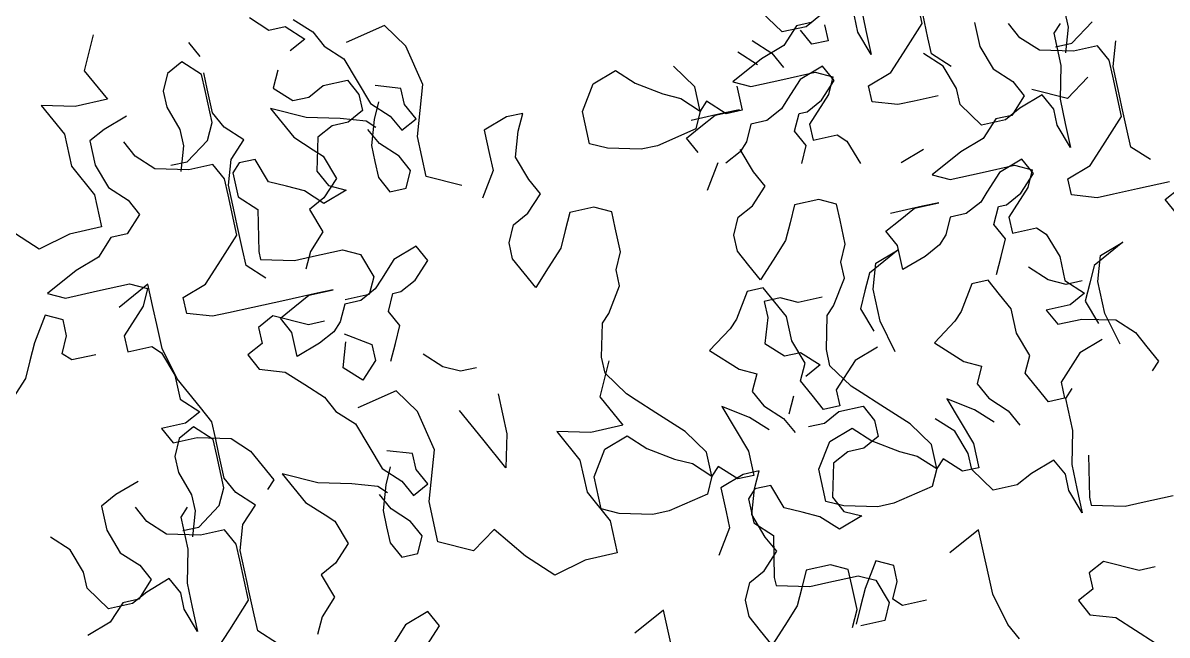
# Model space of a CAD drawing. Header units: inches. Extents: x 6.9 to 49.4, y 11.8 to 36.5.
# Drawn here: x 26.834 to 27.0062, y 13.426 to 13.5181 of the extents above; entities that cross this region are included whole.
import ezdxf

# ---------------------------------------------------------------- set-up
doc = ezdxf.new("R2010")
doc.units = ezdxf.units.IN
doc.header["$MEASUREMENT"] = 0
doc.layers.add('1', color=1, linetype='Continuous')

msp = doc.modelspace()

# ---------------------------------------------------------------- linework, layer by layer
at = {"layer": '1'}
for p, q in [((26.96931, 13.51803), (26.96798, 13.52408)), ((26.96005, 13.52061), (26.96084, 13.51698)), ((26.86805, 13.51892), (26.871, 13.51703)), ((26.87463, 13.51864), (26.87758, 13.51676)), ((26.94822, 13.51674), (26.945, 13.51984)), ((26.954, 13.51928), (26.95185, 13.51754)), ((26.95964, 13.51672), (26.95911, 13.51914)), ((26.97018, 13.51585), (26.96938, 13.51948)), ((26.99075, 13.5199), (26.99128, 13.51748)), ((26.871, 13.51703), (26.87342, 13.51756)), ((26.87342, 13.51756), (26.87637, 13.51568)), ((26.8884, 13.5177), (26.88262, 13.51516)), ((26.89161, 13.5146), (26.8884, 13.5177)), ((26.95185, 13.51754), (26.94822, 13.51674)), ((26.95037, 13.51767), (26.94848, 13.51472)), ((26.95279, 13.5182), (26.95037, 13.51767)), ((26.95272, 13.51489), (26.95098, 13.51704)), ((26.95461, 13.51784), (26.95514, 13.51542)), ((26.96084, 13.51698), (26.96164, 13.51335)), ((26.96648, 13.5136), (26.96931, 13.51803)), ((26.97718, 13.51818), (26.97798, 13.51456)), ((26.98402, 13.51588), (26.98228, 13.51804)), ((26.99007, 13.51803), (26.98913, 13.51656)), ((26.99128, 13.51748), (26.99087, 13.51359)), ((26.99181, 13.51506), (26.99491, 13.51828)), ((26.84454, 13.51629), (26.84318, 13.51091)), ((26.86065, 13.51303), (26.85891, 13.51518)), ((26.87637, 13.51568), (26.87421, 13.51393)), ((26.87758, 13.51676), (26.87932, 13.5146)), ((26.94373, 13.51545), (26.94668, 13.51356)), ((26.95514, 13.51542), (26.95272, 13.51489)), ((26.96164, 13.51335), (26.95964, 13.51672)), ((26.97071, 13.51343), (26.97018, 13.51585)), ((26.98698, 13.514), (26.98402, 13.51588)), ((26.98913, 13.51656), (26.99019, 13.51172)), ((26.99805, 13.51153), (26.99846, 13.51542)), ((26.87932, 13.5146), (26.88227, 13.51271)), ((26.89415, 13.50882), (26.89161, 13.5146)), ((26.94453, 13.51182), (26.94157, 13.51371)), ((26.94848, 13.51472), (26.94512, 13.51271)), ((26.94668, 13.51356), (26.94842, 13.51141)), ((26.96459, 13.51065), (26.96648, 13.5136)), ((26.97246, 13.51162), (26.96951, 13.51351)), ((26.97798, 13.51456), (26.97999, 13.51119)), ((26.99208, 13.51385), (26.98698, 13.514)), ((26.98939, 13.51453), (26.99181, 13.51506)), ((26.99571, 13.51465), (26.99208, 13.51385)), ((26.99745, 13.5125), (26.99571, 13.51465)), ((26.85789, 13.51226), (26.85574, 13.51052)), ((26.86084, 13.51037), (26.85789, 13.51226)), ((26.88227, 13.51271), (26.88428, 13.50935)), ((26.94512, 13.51271), (26.94081, 13.50923)), ((26.97366, 13.51154), (26.97071, 13.51343)), ((26.99798, 13.51008), (26.99745, 13.5125)), ((26.84318, 13.51091), (26.84667, 13.50661)), ((26.85574, 13.51052), (26.85506, 13.50784)), ((26.86138, 13.50796), (26.86084, 13.51037)), ((26.86171, 13.50819), (26.86118, 13.51061)), ((26.87233, 13.51098), (26.87165, 13.5083)), ((26.9198, 13.50892), (26.92317, 13.51093)), ((26.92317, 13.51093), (26.92612, 13.50904)), ((26.93511, 13.50848), (26.9319, 13.51158)), ((26.94834, 13.50961), (26.95318, 13.51068)), ((26.9543, 13.51159), (26.95094, 13.50959)), ((26.95318, 13.51068), (26.95586, 13.51)), ((26.95604, 13.50944), (26.9543, 13.51159)), ((26.95586, 13.51), (26.95519, 13.50732)), ((26.96123, 13.50865), (26.96459, 13.51065)), ((26.97447, 13.50826), (26.97246, 13.51162)), ((26.97999, 13.51119), (26.98293, 13.50931)), ((26.99019, 13.51172), (26.99005, 13.50661)), ((26.99931, 13.50403), (26.99798, 13.51008)), ((26.99911, 13.50669), (26.99805, 13.51153)), ((26.87165, 13.5083), (26.8746, 13.50641)), ((26.87702, 13.50694), (26.87917, 13.50868)), ((26.87917, 13.50868), (26.8828, 13.50948)), ((26.8828, 13.50948), (26.88454, 13.50733)), ((26.88428, 13.50935), (26.88628, 13.50599)), ((26.89086, 13.50826), (26.88696, 13.50868)), ((26.89333, 13.50103), (26.89415, 13.50882)), ((26.91818, 13.50476), (26.9198, 13.50892)), ((26.92612, 13.50904), (26.93028, 13.50742)), ((26.93591, 13.50485), (26.93511, 13.50848)), ((26.94081, 13.50923), (26.9435, 13.50855)), ((26.94143, 13.5086), (26.94223, 13.50497)), ((26.9435, 13.50855), (26.94834, 13.50961)), ((26.95094, 13.50959), (26.94905, 13.50663)), ((26.95415, 13.50649), (26.95604, 13.50944)), ((26.96176, 13.50623), (26.96123, 13.50865)), ((26.98293, 13.50931), (26.98468, 13.50715)), ((26.99426, 13.50993), (26.99117, 13.50671)), ((26.84667, 13.50661), (26.84183, 13.50554)), ((26.85506, 13.50784), (26.8556, 13.50541)), ((26.86244, 13.50312), (26.86138, 13.50796)), ((26.86251, 13.50456), (26.86171, 13.50819)), ((26.8746, 13.50641), (26.87702, 13.50694)), ((26.88454, 13.50733), (26.88507, 13.50491)), ((26.89139, 13.50585), (26.89086, 13.50826)), ((26.93028, 13.50742), (26.93296, 13.50674)), ((26.93296, 13.50674), (26.93591, 13.50485)), ((26.94905, 13.50663), (26.94811, 13.50516)), ((26.95519, 13.50732), (26.95235, 13.50289)), ((26.9717, 13.50714), (26.96808, 13.50635)), ((26.975, 13.50584), (26.97447, 13.50826)), ((26.98468, 13.50715), (26.98279, 13.5042)), ((26.98736, 13.50729), (26.984, 13.50528)), ((26.99117, 13.50671), (26.9858, 13.50807)), ((26.98911, 13.50514), (26.98736, 13.50729)), ((26.99005, 13.50661), (26.99084, 13.50298)), ((26.99938, 13.50548), (26.99911, 13.50669)), ((26.84183, 13.50554), (26.83672, 13.50569)), ((26.83672, 13.50569), (26.84021, 13.50138)), ((26.8556, 13.50541), (26.8576, 13.50205)), ((26.87124, 13.50522), (26.87298, 13.50306)), ((26.87661, 13.50386), (26.87124, 13.50522)), ((26.88507, 13.50491), (26.88292, 13.50317)), ((26.88628, 13.50599), (26.88924, 13.5041)), ((26.88749, 13.50625), (26.88682, 13.50357)), ((26.89313, 13.50369), (26.89139, 13.50585)), ((26.93591, 13.50485), (26.93524, 13.50217)), ((26.93686, 13.50633), (26.93591, 13.50485)), ((26.93981, 13.50444), (26.93686, 13.50633)), ((26.93816, 13.50424), (26.94179, 13.50504)), ((26.94179, 13.50504), (26.93937, 13.50451)), ((26.94223, 13.50497), (26.93981, 13.50444)), ((26.94811, 13.50516), (26.94595, 13.50342)), ((26.952, 13.50475), (26.95415, 13.50649)), ((26.96566, 13.50581), (26.96176, 13.50623)), ((26.96808, 13.50635), (26.96566, 13.50581)), ((26.97822, 13.50274), (26.975, 13.50584)), ((26.984, 13.50528), (26.98185, 13.50354)), ((26.98964, 13.50272), (26.98911, 13.50514)), ((27.00018, 13.50185), (26.99938, 13.50548)), ((26.84955, 13.50408), (26.84619, 13.50208)), ((26.86176, 13.50043), (26.86244, 13.50312)), ((26.86425, 13.50241), (26.86251, 13.50456)), ((26.88171, 13.50372), (26.87661, 13.50386)), ((26.88292, 13.50317), (26.8805, 13.50263)), ((26.88561, 13.50331), (26.88171, 13.50372)), ((26.88708, 13.50236), (26.88561, 13.50331)), ((26.88682, 13.50357), (26.88641, 13.49968)), ((26.88924, 13.5041), (26.89098, 13.50195)), ((26.89098, 13.50195), (26.89313, 13.50369)), ((26.90677, 13.50397), (26.9034, 13.50196)), ((26.90918, 13.5045), (26.90677, 13.50397)), ((26.90851, 13.50182), (26.90918, 13.5045)), ((26.91925, 13.49992), (26.91818, 13.50476)), ((26.93937, 13.50451), (26.93454, 13.50344)), ((26.93601, 13.5025), (26.93816, 13.50424)), ((26.94595, 13.50342), (26.94353, 13.50289)), ((26.95011, 13.5018), (26.95079, 13.50448)), ((26.95079, 13.50448), (26.952, 13.50475)), ((26.98185, 13.50354), (26.97822, 13.50274)), ((26.98037, 13.50367), (26.97848, 13.50072)), ((26.98279, 13.5042), (26.98037, 13.50367)), ((26.99648, 13.4996), (26.99931, 13.50403)), ((26.84619, 13.50208), (26.84403, 13.50034)), ((26.8576, 13.50205), (26.85813, 13.49963)), ((26.8672, 13.50053), (26.86425, 13.50241)), ((26.87298, 13.50306), (26.87472, 13.50091)), ((26.8805, 13.50263), (26.87835, 13.5009)), ((26.88761, 13.49994), (26.88587, 13.50209)), ((26.9034, 13.50196), (26.9042, 13.49833)), ((26.9081, 13.49792), (26.90851, 13.50182)), ((26.93524, 13.50217), (26.92946, 13.49963)), ((26.93386, 13.50076), (26.93601, 13.5025)), ((26.94353, 13.50289), (26.94285, 13.5002)), ((26.95185, 13.49964), (26.95011, 13.5018)), ((26.95235, 13.50289), (26.95289, 13.50047)), ((26.99164, 13.49935), (26.98964, 13.50272)), ((26.99084, 13.50298), (26.99164, 13.49935)), ((27.00071, 13.49943), (27.00018, 13.50185)), ((26.84021, 13.50138), (26.84127, 13.49655)), ((26.84403, 13.50034), (26.84483, 13.49671)), ((26.85088, 13.49804), (26.84914, 13.50019)), ((26.85866, 13.49722), (26.86176, 13.50043)), ((26.86531, 13.49757), (26.8672, 13.50053)), ((26.87472, 13.50091), (26.87767, 13.49903)), ((26.87835, 13.5009), (26.8782, 13.49579)), ((26.88641, 13.49968), (26.88694, 13.49726)), ((26.89057, 13.49806), (26.88761, 13.49994)), ((26.89466, 13.49498), (26.89333, 13.50103)), ((26.92193, 13.49924), (26.91925, 13.49992)), ((26.9356, 13.4986), (26.93386, 13.50076)), ((26.94285, 13.5002), (26.94191, 13.49873)), ((26.95289, 13.50047), (26.95651, 13.50127)), ((26.95651, 13.50127), (26.95799, 13.50032)), ((26.95799, 13.50032), (26.96, 13.49696)), ((26.97848, 13.50072), (26.97512, 13.49871)), ((26.85383, 13.49615), (26.85088, 13.49804)), ((26.85813, 13.49963), (26.85772, 13.49574)), ((26.87767, 13.49903), (26.87915, 13.49808)), ((26.87915, 13.49808), (26.88116, 13.49472)), ((26.89231, 13.4959), (26.89057, 13.49806)), ((26.9042, 13.49833), (26.90473, 13.49592)), ((26.92703, 13.4991), (26.92193, 13.49924)), ((26.92946, 13.49963), (26.92703, 13.4991)), ((26.94191, 13.49873), (26.93976, 13.49698)), ((26.94393, 13.49571), (26.94193, 13.49907)), ((26.95117, 13.49696), (26.95185, 13.49964)), ((26.96615, 13.4971), (26.96952, 13.4991)), ((26.97512, 13.49871), (26.97081, 13.49523)), ((26.99459, 13.49665), (26.99648, 13.4996)), ((27.00366, 13.49754), (27.00071, 13.49943)), ((26.84127, 13.49655), (26.84475, 13.49224)), ((26.84483, 13.49671), (26.84684, 13.49335)), ((26.85625, 13.49668), (26.85866, 13.49722)), ((26.86256, 13.4968), (26.85893, 13.49601)), ((26.8643, 13.49465), (26.86256, 13.4968)), ((26.8649, 13.49368), (26.86531, 13.49757)), ((26.86652, 13.49703), (26.86558, 13.49555)), ((26.86894, 13.49756), (26.86652, 13.49703)), ((26.87095, 13.4942), (26.86894, 13.49756)), ((26.88694, 13.49726), (26.88747, 13.49484)), ((26.9101, 13.49456), (26.9081, 13.49792)), ((26.93856, 13.49706), (26.93694, 13.4929)), ((26.97834, 13.49561), (26.98318, 13.49668)), ((26.9843, 13.49759), (26.98094, 13.49559)), ((26.98318, 13.49668), (26.98586, 13.496)), ((26.98604, 13.49544), (26.9843, 13.49759)), ((26.99123, 13.49465), (26.99459, 13.49665)), ((26.85893, 13.49601), (26.85383, 13.49615)), ((26.86483, 13.49223), (26.8643, 13.49465)), ((26.86558, 13.49555), (26.86638, 13.49192)), ((26.8782, 13.49579), (26.87994, 13.49364)), ((26.88116, 13.49472), (26.87927, 13.49177)), ((26.88747, 13.49484), (26.88921, 13.49268)), ((26.89163, 13.49322), (26.89231, 13.4959)), ((26.90003, 13.49363), (26.89466, 13.49498)), ((26.90473, 13.49592), (26.90311, 13.49176)), ((26.91184, 13.49241), (26.9101, 13.49456)), ((26.94567, 13.49355), (26.94393, 13.49571)), ((26.97081, 13.49523), (26.9735, 13.49455)), ((26.9735, 13.49455), (26.97834, 13.49561)), ((26.98094, 13.49559), (26.97905, 13.49263)), ((26.98415, 13.49249), (26.98604, 13.49544)), ((26.98586, 13.496), (26.98519, 13.49332)), ((26.99176, 13.49223), (26.99123, 13.49465)), ((26.84684, 13.49335), (26.84979, 13.49146)), ((26.86596, 13.48884), (26.8649, 13.49368)), ((26.87363, 13.49352), (26.87095, 13.4942)), ((26.87632, 13.49284), (26.87363, 13.49352)), ((26.87927, 13.49095), (26.87632, 13.49284)), ((26.88263, 13.49296), (26.87927, 13.49095)), ((26.87994, 13.49364), (26.88263, 13.49296)), ((26.88921, 13.49268), (26.89163, 13.49322)), ((26.94379, 13.4906), (26.94567, 13.49355)), ((26.98519, 13.49332), (26.98235, 13.48889)), ((27.0017, 13.49314), (26.99808, 13.49235)), ((27.00654, 13.49421), (27.0017, 13.49314)), ((27.00586, 13.49152), (27.00802, 13.49326)), ((26.84475, 13.49224), (26.84581, 13.4874)), ((26.84979, 13.49146), (26.85153, 13.4893)), ((26.86616, 13.48618), (26.86483, 13.49223)), ((26.86638, 13.49192), (26.86933, 13.49003)), ((26.87927, 13.49177), (26.87712, 13.49003)), ((26.90996, 13.48946), (26.91184, 13.49241)), ((26.95373, 13.49152), (26.9501, 13.49072)), ((26.95641, 13.49084), (26.95373, 13.49152)), ((26.97811, 13.49116), (26.97595, 13.48942)), ((26.97905, 13.49263), (26.97811, 13.49116)), ((26.982, 13.49075), (26.98415, 13.49249)), ((26.99566, 13.49181), (26.99176, 13.49223)), ((26.99808, 13.49235), (26.99566, 13.49181)), ((27.00761, 13.48937), (27.00586, 13.49152)), ((26.86933, 13.49003), (26.86945, 13.48372)), ((26.87712, 13.49003), (26.87912, 13.48666)), ((26.9078, 13.48771), (26.90996, 13.48946)), ((26.91627, 13.48958), (26.91559, 13.48689)), ((26.9199, 13.49037), (26.91627, 13.48958)), ((26.92258, 13.48969), (26.9199, 13.49037)), ((26.92311, 13.48728), (26.92258, 13.48969)), ((26.94163, 13.48886), (26.94379, 13.4906)), ((26.9501, 13.49072), (26.94942, 13.48804)), ((26.95694, 13.48842), (26.95641, 13.49084)), ((26.96937, 13.49051), (26.96454, 13.48944)), ((26.96601, 13.4885), (26.96816, 13.49024)), ((26.96816, 13.49024), (26.97179, 13.49104)), ((26.97179, 13.49104), (26.96937, 13.49051)), ((26.97595, 13.48942), (26.97353, 13.48889)), ((26.98011, 13.4878), (26.98079, 13.49048)), ((26.98079, 13.49048), (26.982, 13.49075)), ((26.85153, 13.4893), (26.84964, 13.48636)), ((26.86623, 13.48763), (26.86596, 13.48884)), ((26.86703, 13.484), (26.86623, 13.48763)), ((26.90713, 13.48503), (26.9078, 13.48771)), ((26.94096, 13.48618), (26.94163, 13.48886)), ((26.94942, 13.48804), (26.94875, 13.48535)), ((26.95774, 13.4848), (26.95694, 13.48842)), ((26.96386, 13.48676), (26.96601, 13.4885)), ((26.97353, 13.48889), (26.97285, 13.4862)), ((26.98185, 13.48564), (26.98011, 13.4878)), ((26.98235, 13.48889), (26.98289, 13.48647)), ((26.83641, 13.48407), (26.83198, 13.4869)), ((26.84098, 13.48634), (26.83641, 13.48407)), ((26.84581, 13.4874), (26.84098, 13.48634)), ((26.84964, 13.48636), (26.84722, 13.48582)), ((26.86333, 13.48176), (26.86616, 13.48618)), ((26.87912, 13.48666), (26.87723, 13.48371)), ((26.91559, 13.48689), (26.91492, 13.4842)), ((26.92391, 13.48365), (26.92311, 13.48728)), ((26.94149, 13.48376), (26.94096, 13.48618)), ((26.9656, 13.4846), (26.96386, 13.48676)), ((26.97285, 13.4862), (26.97191, 13.48473)), ((26.98289, 13.48647), (26.98651, 13.48727)), ((26.98651, 13.48727), (26.98799, 13.48632)), ((26.98799, 13.48632), (26.99, 13.48296)), ((26.84722, 13.48582), (26.84534, 13.48287)), ((26.89316, 13.48451), (26.8898, 13.4825)), ((26.8949, 13.48236), (26.89316, 13.48451)), ((26.90766, 13.48261), (26.90713, 13.48503)), ((26.91492, 13.4842), (26.91303, 13.48125)), ((26.94875, 13.48535), (26.94686, 13.4824)), ((26.95707, 13.48211), (26.95774, 13.4848)), ((26.9664, 13.48098), (26.9656, 13.4846)), ((26.97191, 13.48473), (26.96976, 13.48298)), ((26.98117, 13.48296), (26.98185, 13.48564)), ((26.99952, 13.4851), (26.99521, 13.48162)), ((26.99615, 13.4831), (26.99952, 13.4851)), ((26.84534, 13.48287), (26.84197, 13.48087)), ((26.86756, 13.48159), (26.86703, 13.484)), ((26.86945, 13.48372), (26.86971, 13.48251)), ((26.86971, 13.48251), (26.87482, 13.48236)), ((26.87482, 13.48236), (26.87724, 13.4829)), ((26.87723, 13.48371), (26.87656, 13.48103)), ((26.87724, 13.4829), (26.88207, 13.48396)), ((26.88207, 13.48396), (26.88476, 13.48328)), ((26.88476, 13.48328), (26.88676, 13.47992)), ((26.8898, 13.4825), (26.88791, 13.47955)), ((26.9094, 13.48046), (26.90766, 13.48261)), ((26.92324, 13.48096), (26.92391, 13.48365)), ((26.94323, 13.4816), (26.94149, 13.48376)), ((26.96569, 13.48396), (26.96138, 13.48047)), ((26.96233, 13.48195), (26.96569, 13.48396)), ((26.96976, 13.48298), (26.9664, 13.48098)), ((26.9805, 13.48027), (26.98117, 13.48296)), ((26.99, 13.48296), (26.99079, 13.47933)), ((26.99574, 13.4792), (26.99615, 13.4831)), ((26.84197, 13.48087), (26.83767, 13.47738)), ((26.86145, 13.47881), (26.86333, 13.48176)), ((26.87051, 13.4797), (26.86756, 13.48159)), ((26.89301, 13.47941), (26.8949, 13.48236)), ((26.91303, 13.48125), (26.91114, 13.4783)), ((26.92377, 13.47854), (26.92324, 13.48096)), ((26.94497, 13.47945), (26.94323, 13.4816)), ((26.94686, 13.4824), (26.94497, 13.47945)), ((26.9576, 13.47969), (26.95707, 13.48211)), ((26.96191, 13.47806), (26.96233, 13.48195)), ((26.98829, 13.47945), (26.98533, 13.48134)), ((26.99521, 13.48162), (26.99453, 13.47894)), ((26.88676, 13.47992), (26.88609, 13.47723)), ((26.88791, 13.47955), (26.88697, 13.47808)), ((26.89086, 13.47767), (26.89301, 13.47941)), ((26.91114, 13.4783), (26.9094, 13.48046)), ((26.95598, 13.47553), (26.9576, 13.47969)), ((26.96138, 13.48047), (26.9607, 13.47779)), ((26.97922, 13.47938), (26.9768, 13.47884)), ((26.98096, 13.47722), (26.97922, 13.47938)), ((26.99097, 13.47877), (26.98829, 13.47945)), ((26.99079, 13.47933), (26.99374, 13.47745)), ((26.99339, 13.4793), (26.99097, 13.47877)), ((26.99681, 13.47436), (26.99574, 13.4792)), ((26.83767, 13.47738), (26.84035, 13.4767)), ((26.84035, 13.4767), (26.84519, 13.47777)), ((26.84519, 13.47777), (26.85003, 13.47883)), ((26.85278, 13.47879), (26.84847, 13.47531)), ((26.85003, 13.47883), (26.85271, 13.47815)), ((26.85271, 13.47815), (26.85204, 13.47547)), ((26.85358, 13.47516), (26.85278, 13.47879)), ((26.85808, 13.4768), (26.86145, 13.47881)), ((26.87823, 13.47743), (26.8734, 13.47636)), ((26.87702, 13.47716), (26.88065, 13.47796)), ((26.88065, 13.47796), (26.87823, 13.47743)), ((26.88697, 13.47808), (26.88481, 13.47634)), ((26.88897, 13.47471), (26.88965, 13.4774)), ((26.88965, 13.4774), (26.89086, 13.47767)), ((26.92215, 13.47438), (26.92377, 13.47854)), ((26.94297, 13.4777), (26.94135, 13.47354)), ((26.94539, 13.47823), (26.94297, 13.4777)), ((26.94713, 13.47607), (26.94539, 13.47823)), ((26.9607, 13.47779), (26.96003, 13.4751)), ((26.96298, 13.47322), (26.96191, 13.47806)), ((26.9768, 13.47884), (26.97518, 13.47468)), ((26.99374, 13.47745), (26.99159, 13.4757)), ((26.99453, 13.47894), (26.99386, 13.47625)), ((26.85862, 13.47438), (26.85808, 13.4768)), ((26.8734, 13.47636), (26.86856, 13.4753)), ((26.87487, 13.47542), (26.87702, 13.47716)), ((26.88239, 13.4758), (26.88171, 13.47312)), ((26.88481, 13.47634), (26.88239, 13.4758)), ((26.88609, 13.47723), (26.88246, 13.47644)), ((26.94794, 13.47672), (26.94553, 13.47619)), ((26.94553, 13.47619), (26.94606, 13.47377)), ((26.94887, 13.47392), (26.94713, 13.47607)), ((26.95063, 13.47604), (26.94794, 13.47672)), ((26.95426, 13.47684), (26.95063, 13.47604)), ((26.9827, 13.47507), (26.98096, 13.47722)), ((26.99159, 13.4757), (26.98796, 13.47491)), ((26.99386, 13.47625), (26.99586, 13.47289)), ((26.83732, 13.47412), (26.8357, 13.46996)), ((26.84001, 13.47345), (26.83732, 13.47412)), ((26.85204, 13.47547), (26.84921, 13.47104)), ((26.85411, 13.47274), (26.85358, 13.47516)), ((26.86251, 13.47397), (26.85862, 13.47438)), ((26.86493, 13.4745), (26.86251, 13.47397)), ((26.86856, 13.4753), (26.86493, 13.4745)), ((26.87158, 13.47404), (26.86942, 13.4723)), ((26.87694, 13.47269), (26.87158, 13.47404)), ((26.87272, 13.47368), (26.87487, 13.47542)), ((26.89071, 13.47256), (26.88897, 13.47471)), ((26.9212, 13.47291), (26.92215, 13.47438)), ((26.94967, 13.47029), (26.94887, 13.47392)), ((26.95489, 13.46895), (26.95503, 13.47406)), ((26.95503, 13.47406), (26.95598, 13.47553)), ((26.96003, 13.4751), (26.96203, 13.47174)), ((26.97518, 13.47468), (26.97424, 13.47321)), ((26.9835, 13.47144), (26.9827, 13.47507)), ((26.98796, 13.47491), (26.98971, 13.47276)), ((26.99908, 13.46979), (26.99681, 13.47436)), ((26.84054, 13.47102), (26.84001, 13.47345)), ((26.85491, 13.46911), (26.85411, 13.47274)), ((26.86942, 13.4723), (26.86995, 13.46988)), ((26.87446, 13.47152), (26.87272, 13.47368)), ((26.87936, 13.47322), (26.87694, 13.47269)), ((26.88171, 13.47312), (26.88077, 13.47164)), ((26.89003, 13.46988), (26.89071, 13.47256)), ((26.92106, 13.4678), (26.9212, 13.47291)), ((26.94135, 13.47354), (26.94041, 13.47206)), ((26.94606, 13.47377), (26.94565, 13.46988)), ((26.96525, 13.46864), (26.96298, 13.47322)), ((26.97424, 13.47321), (26.97114, 13.46999)), ((26.98971, 13.47276), (26.99333, 13.47355)), ((26.99333, 13.47355), (26.99844, 13.47341)), ((26.99844, 13.47341), (27.00139, 13.47152)), ((26.83986, 13.46834), (26.84054, 13.47102)), ((26.84921, 13.47104), (26.84974, 13.46863)), ((26.87526, 13.46789), (26.87446, 13.47152)), ((26.88077, 13.47164), (26.87862, 13.4699)), ((26.88231, 13.47134), (26.88647, 13.46971)), ((26.94041, 13.47206), (26.93731, 13.46884)), ((26.98551, 13.46808), (26.9835, 13.47144)), ((26.99639, 13.47047), (26.99303, 13.46846)), ((27.00139, 13.47152), (27.00313, 13.46936)), ((26.8357, 13.46996), (26.83502, 13.46728)), ((26.84974, 13.46863), (26.85337, 13.46942)), ((26.85337, 13.46942), (26.85484, 13.46848)), ((26.85718, 13.46454), (26.85491, 13.46911)), ((26.86995, 13.46988), (26.8678, 13.46814)), ((26.87862, 13.4699), (26.87526, 13.46789)), ((26.88217, 13.46623), (26.88258, 13.47012)), ((26.88647, 13.46971), (26.88701, 13.46729)), ((26.88936, 13.46719), (26.89003, 13.46988)), ((26.93731, 13.46884), (26.94174, 13.46601)), ((26.94565, 13.46988), (26.94859, 13.46799)), ((26.95168, 13.46693), (26.94967, 13.47029)), ((26.95542, 13.46653), (26.95489, 13.46895)), ((26.96256, 13.46932), (26.9592, 13.46731)), ((26.97114, 13.46999), (26.97557, 13.46716)), ((27.00313, 13.46936), (27.00487, 13.46721)), ((26.83502, 13.46728), (26.83435, 13.46459)), ((26.84134, 13.4674), (26.83986, 13.46834)), ((26.84496, 13.46819), (26.84134, 13.4674)), ((26.85484, 13.46848), (26.85685, 13.46512)), ((26.8678, 13.46814), (26.86954, 13.46599)), ((26.88701, 13.46729), (26.88512, 13.46434)), ((26.89715, 13.46637), (26.8942, 13.46825)), ((26.92213, 13.46724), (26.92078, 13.46187)), ((26.92159, 13.46539), (26.92106, 13.4678)), ((26.94859, 13.46799), (26.95101, 13.46852)), ((26.95101, 13.46852), (26.95397, 13.46664)), ((26.9592, 13.46731), (26.95637, 13.46289)), ((26.97557, 13.46716), (26.97825, 13.46648)), ((26.98483, 13.46539), (26.98551, 13.46808)), ((26.99303, 13.46846), (26.9902, 13.46403)), ((27.00487, 13.46721), (27.00393, 13.46574)), ((26.86954, 13.46599), (26.87344, 13.46558)), ((26.87344, 13.46558), (26.87639, 13.46369)), ((26.88512, 13.46434), (26.88217, 13.46623)), ((26.89983, 13.46569), (26.89715, 13.46637)), ((26.90225, 13.46622), (26.89983, 13.46569)), ((26.9248, 13.46229), (26.92159, 13.46539)), ((26.94174, 13.46601), (26.94442, 13.46533)), ((26.94442, 13.46533), (26.94374, 13.46265)), ((26.951, 13.46425), (26.95168, 13.46693)), ((26.95397, 13.46664), (26.95181, 13.46489)), ((26.95863, 13.46344), (26.95542, 13.46653)), ((26.97825, 13.46648), (26.97757, 13.4638)), ((26.98657, 13.46324), (26.98483, 13.46539)), ((26.83435, 13.46459), (26.83246, 13.46164)), ((26.85685, 13.46512), (26.85765, 13.46149)), ((26.85892, 13.46239), (26.85718, 13.46454)), ((26.87639, 13.46369), (26.87934, 13.4618)), ((26.95274, 13.46209), (26.951, 13.46425)), ((26.97757, 13.4638), (26.97932, 13.46164)), ((26.9902, 13.46403), (26.99073, 13.46162)), ((26.86067, 13.46023), (26.85892, 13.46239)), ((26.87934, 13.4618), (26.88108, 13.45965)), ((26.89016, 13.46275), (26.88438, 13.46021)), ((26.89337, 13.45965), (26.89016, 13.46275)), ((26.90547, 13.46231), (26.9068, 13.45626)), ((26.92078, 13.46187), (26.92426, 13.45757)), ((26.92628, 13.46134), (26.9248, 13.46229)), ((26.94374, 13.46265), (26.94549, 13.46049)), ((26.94992, 13.46194), (26.94925, 13.45926)), ((26.95448, 13.45994), (26.95274, 13.46209)), ((26.95637, 13.46289), (26.9569, 13.46047)), ((26.96011, 13.46249), (26.95863, 13.46344)), ((26.96306, 13.46061), (26.96011, 13.46249)), ((26.98831, 13.46108), (26.98657, 13.46324)), ((26.99183, 13.46308), (26.99089, 13.4616)), ((26.85765, 13.46149), (26.8606, 13.4596)), ((26.8624, 13.45808), (26.86067, 13.46023)), ((26.92923, 13.45946), (26.92628, 13.46134)), ((26.94333, 13.45875), (26.93917, 13.46038)), ((26.93917, 13.46038), (26.94319, 13.45365)), ((26.94549, 13.46049), (26.94844, 13.45861)), ((26.9569, 13.46047), (26.95448, 13.45994)), ((26.95677, 13.45964), (26.9604, 13.46044)), ((26.9604, 13.46044), (26.96214, 13.45829)), ((26.96749, 13.45777), (26.96306, 13.46061)), ((26.973, 13.46152), (26.97702, 13.4548)), ((26.97716, 13.4599), (26.973, 13.46152)), ((26.97932, 13.46164), (26.98227, 13.45976)), ((26.99073, 13.46162), (26.98831, 13.46108)), ((26.99089, 13.4616), (26.99195, 13.45676)), ((26.8606, 13.4596), (26.85844, 13.45786)), ((26.88108, 13.45965), (26.88403, 13.45776)), ((26.89591, 13.45387), (26.89337, 13.45965)), ((26.90317, 13.45547), (26.89968, 13.45977)), ((26.93366, 13.45663), (26.92923, 13.45946)), ((26.94629, 13.45687), (26.94333, 13.45875)), ((26.94844, 13.45861), (26.95018, 13.45646)), ((26.95462, 13.4579), (26.95677, 13.45964)), ((26.97422, 13.45667), (26.97127, 13.45856)), ((26.98012, 13.45801), (26.97716, 13.4599)), ((26.98227, 13.45976), (26.98401, 13.4576)), ((26.85844, 13.45786), (26.85482, 13.45706)), ((26.85482, 13.45706), (26.85656, 13.45491)), ((26.85965, 13.45731), (26.8575, 13.45557)), ((26.8626, 13.45542), (26.85965, 13.45731)), ((26.86294, 13.45566), (26.8624, 13.45808)), ((26.88403, 13.45776), (26.88604, 13.4544)), ((26.91432, 13.45665), (26.9178, 13.45234)), ((26.91942, 13.4565), (26.91432, 13.45665)), ((26.92426, 13.45757), (26.91942, 13.4565)), ((26.93687, 13.45353), (26.93366, 13.45663)), ((26.9522, 13.45737), (26.95462, 13.4579)), ((26.95539, 13.45512), (26.95876, 13.45712)), ((26.95876, 13.45712), (26.96171, 13.45523)), ((26.96214, 13.45829), (26.96267, 13.45587)), ((26.9707, 13.45468), (26.96749, 13.45777)), ((26.97623, 13.45331), (26.97422, 13.45667)), ((26.99195, 13.45676), (26.99181, 13.45166)), ((26.85656, 13.45491), (26.86018, 13.45571)), ((26.8575, 13.45557), (26.85682, 13.45288)), ((26.86018, 13.45571), (26.86529, 13.45556)), ((26.86314, 13.453), (26.8626, 13.45542)), ((26.86347, 13.45324), (26.86294, 13.45566)), ((26.86529, 13.45556), (26.86824, 13.45367)), ((26.90665, 13.45116), (26.90317, 13.45547)), ((26.9068, 13.45626), (26.90665, 13.45116)), ((26.92156, 13.45397), (26.92493, 13.45597)), ((26.92493, 13.45597), (26.92788, 13.45409)), ((26.95377, 13.45095), (26.95539, 13.45512)), ((26.96267, 13.45587), (26.96052, 13.45413)), ((26.96171, 13.45523), (26.96587, 13.45361)), ((26.86427, 13.44961), (26.86347, 13.45324)), ((26.86824, 13.45367), (26.86998, 13.45152)), ((26.88604, 13.4544), (26.88804, 13.45104)), ((26.89262, 13.45331), (26.88872, 13.45372)), ((26.89315, 13.45089), (26.89262, 13.45331)), ((26.89509, 13.44608), (26.89591, 13.45387)), ((26.91994, 13.44981), (26.92156, 13.45397)), ((26.92788, 13.45409), (26.93204, 13.45247)), ((26.93767, 13.4499), (26.93687, 13.45353)), ((26.94319, 13.45365), (26.94399, 13.45002)), ((26.9581, 13.45359), (26.95595, 13.45185)), ((26.96052, 13.45413), (26.9581, 13.45359)), ((26.96587, 13.45361), (26.96855, 13.45294)), ((26.9715, 13.45105), (26.9707, 13.45468)), ((26.97676, 13.45089), (26.97623, 13.45331)), ((26.97702, 13.4548), (26.97782, 13.45117)), ((26.85682, 13.45288), (26.85736, 13.45046)), ((26.8642, 13.44816), (26.86314, 13.453)), ((26.86998, 13.45152), (26.87172, 13.44937)), ((26.9178, 13.45234), (26.91887, 13.44751)), ((26.93204, 13.45247), (26.93472, 13.45179)), ((26.93472, 13.45179), (26.93767, 13.4499)), ((26.95595, 13.45185), (26.9558, 13.44675)), ((26.96855, 13.45294), (26.9715, 13.45105)), ((26.97245, 13.45252), (26.9715, 13.45105)), ((26.9754, 13.45064), (26.97245, 13.45252)), ((26.98912, 13.45234), (26.98576, 13.45033)), ((26.99086, 13.45019), (26.98912, 13.45234)), ((26.99181, 13.45166), (26.9926, 13.44803)), ((26.99435, 13.45308), (26.99447, 13.44677)), ((26.85736, 13.45046), (26.85936, 13.4471)), ((26.87837, 13.44891), (26.873, 13.45027)), ((26.873, 13.45027), (26.87474, 13.44811)), ((26.88804, 13.45104), (26.891, 13.44915)), ((26.88925, 13.4513), (26.88857, 13.44862)), ((26.89489, 13.44874), (26.89315, 13.45089)), ((26.921, 13.44497), (26.91994, 13.44981)), ((26.93767, 13.4499), (26.937, 13.44722)), ((26.93862, 13.45138), (26.93767, 13.4499)), ((26.94157, 13.44949), (26.93862, 13.45138)), ((26.94235, 13.45017), (26.93899, 13.44816)), ((26.94399, 13.45002), (26.94157, 13.44949)), ((26.94477, 13.4507), (26.94235, 13.45017)), ((26.94409, 13.44801), (26.94477, 13.4507)), ((26.95483, 13.44612), (26.95377, 13.45095)), ((26.9715, 13.45105), (26.97083, 13.44836)), ((26.97782, 13.45117), (26.9754, 13.45064)), ((26.97998, 13.44779), (26.97676, 13.45089)), ((26.98576, 13.45033), (26.98361, 13.44859)), ((26.9914, 13.44776), (26.99086, 13.45019)), ((26.85131, 13.44913), (26.84795, 13.44713)), ((26.86352, 13.44548), (26.8642, 13.44816)), ((26.86601, 13.44746), (26.86427, 13.44961)), ((26.87172, 13.44937), (26.87078, 13.44789)), ((26.87474, 13.44811), (26.87648, 13.44596)), ((26.88347, 13.44877), (26.87837, 13.44891)), ((26.88737, 13.44835), (26.88347, 13.44877)), ((26.88884, 13.44741), (26.88737, 13.44835)), ((26.88857, 13.44862), (26.88816, 13.44472)), ((26.891, 13.44915), (26.89273, 13.447)), ((26.89273, 13.447), (26.89489, 13.44874)), ((26.93899, 13.44816), (26.93979, 13.44453)), ((26.94368, 13.44412), (26.94409, 13.44801)), ((26.94654, 13.44852), (26.94412, 13.44798)), ((26.94855, 13.44515), (26.94654, 13.44852)), ((26.97083, 13.44836), (26.96504, 13.44583)), ((26.98361, 13.44859), (26.97998, 13.44779)), ((26.9926, 13.44803), (26.9934, 13.4444)), ((26.84795, 13.44713), (26.84579, 13.44539)), ((26.85936, 13.4471), (26.85989, 13.44468)), ((26.86896, 13.44557), (26.86601, 13.44746)), ((26.88937, 13.44499), (26.88763, 13.44714)), ((26.91887, 13.44751), (26.92235, 13.4432)), ((26.937, 13.44722), (26.93121, 13.44468)), ((26.94412, 13.44798), (26.94317, 13.44651)), ((26.94317, 13.44651), (26.94397, 13.44288)), ((26.9558, 13.44675), (26.95754, 13.4446)), ((26.9934, 13.4444), (26.9914, 13.44776)), ((26.99447, 13.44677), (26.99473, 13.44556)), ((27.00226, 13.44594), (27.00709, 13.44701)), ((26.84579, 13.44539), (26.84659, 13.44176)), ((26.85263, 13.44309), (26.8509, 13.44524)), ((26.85869, 13.44523), (26.85774, 13.44376)), ((26.85989, 13.44468), (26.85948, 13.44079)), ((26.86042, 13.44226), (26.86352, 13.44548)), ((26.86707, 13.44262), (26.86896, 13.44557)), ((26.87648, 13.44596), (26.87943, 13.44407)), ((26.88816, 13.44472), (26.8887, 13.44231)), ((26.89232, 13.4431), (26.88937, 13.44499)), ((26.89642, 13.44003), (26.89509, 13.44608)), ((26.92369, 13.44429), (26.921, 13.44497)), ((26.93121, 13.44468), (26.92879, 13.44415)), ((26.95123, 13.44448), (26.94855, 13.44515)), ((26.95752, 13.44544), (26.95483, 13.44612)), ((26.96262, 13.44529), (26.95752, 13.44544)), ((26.95754, 13.4446), (26.96023, 13.44392)), ((26.96504, 13.44583), (26.96262, 13.44529)), ((26.99473, 13.44556), (26.99984, 13.44541)), ((26.99984, 13.44541), (27.00226, 13.44594)), ((26.85559, 13.4412), (26.85263, 13.44309)), ((26.85774, 13.44376), (26.8588, 13.43892)), ((26.87943, 13.44407), (26.88091, 13.44313)), ((26.88091, 13.44313), (26.88292, 13.43977)), ((26.89406, 13.44095), (26.89232, 13.4431)), ((26.92235, 13.4432), (26.92341, 13.43836)), ((26.92879, 13.44415), (26.92369, 13.44429)), ((26.93979, 13.44453), (26.94032, 13.44211)), ((26.94569, 13.44075), (26.94368, 13.44412)), ((26.94397, 13.44288), (26.94692, 13.44099)), ((26.95391, 13.4438), (26.95123, 13.44448)), ((26.95686, 13.44191), (26.95391, 13.4438)), ((26.96023, 13.44392), (26.95686, 13.44191)), ((26.84659, 13.44176), (26.8486, 13.43839)), ((26.86069, 13.44105), (26.85559, 13.4412)), ((26.85801, 13.44173), (26.86042, 13.44226)), ((26.86432, 13.44185), (26.86069, 13.44105)), ((26.86606, 13.4397), (26.86432, 13.44185)), ((26.86666, 13.43873), (26.86707, 13.44262)), ((26.8887, 13.44231), (26.88923, 13.43989)), ((26.90488, 13.44189), (26.90179, 13.43868)), ((26.90958, 13.43786), (26.90488, 13.44189)), ((26.94032, 13.44211), (26.9387, 13.43795)), ((26.9778, 13.44184), (26.97349, 13.43835)), ((26.97993, 13.43216), (26.9778, 13.44184)), ((26.84107, 13.43882), (26.83813, 13.44071)), ((26.86659, 13.43728), (26.86606, 13.4397)), ((26.88292, 13.43977), (26.88103, 13.43682)), ((26.88923, 13.43989), (26.89097, 13.43773)), ((26.89339, 13.43827), (26.89406, 13.44095)), ((26.90179, 13.43868), (26.89642, 13.44003)), ((26.94743, 13.4386), (26.94569, 13.44075)), ((26.94692, 13.44099), (26.94704, 13.43468)), ((26.84308, 13.43546), (26.84107, 13.43882)), ((26.8486, 13.43839), (26.85155, 13.43651)), ((26.8588, 13.43892), (26.85866, 13.43381)), ((26.86772, 13.43389), (26.86666, 13.43873)), ((26.89097, 13.43773), (26.89339, 13.43827)), ((26.914, 13.43502), (26.90958, 13.43786)), ((26.92341, 13.43836), (26.91857, 13.43729)), ((26.94555, 13.43565), (26.94743, 13.4386)), ((26.97913, 13.43579), (26.9786, 13.43821)), ((26.85155, 13.43651), (26.85329, 13.43435)), ((26.86792, 13.43123), (26.86659, 13.43728)), ((26.88103, 13.43682), (26.87887, 13.43507)), ((26.91857, 13.43729), (26.914, 13.43502)), ((26.95549, 13.43657), (26.95186, 13.43577)), ((26.95817, 13.43589), (26.95549, 13.43657)), ((26.96234, 13.43717), (26.96072, 13.43301)), ((26.96503, 13.43649), (26.96234, 13.43717)), ((26.96556, 13.43407), (26.96503, 13.43649)), ((26.9966, 13.43709), (26.99444, 13.43535)), ((27.00196, 13.43574), (26.9966, 13.43709)), ((27.00438, 13.43627), (27.00196, 13.43574)), ((26.84361, 13.43304), (26.84308, 13.43546)), ((26.85329, 13.43435), (26.8514, 13.4314)), ((26.85597, 13.43449), (26.85261, 13.43248)), ((26.85772, 13.43234), (26.85597, 13.43449)), ((26.87887, 13.43507), (26.88088, 13.43171)), ((26.94339, 13.43391), (26.94555, 13.43565)), ((26.94704, 13.43468), (26.94731, 13.43347)), ((26.95186, 13.43577), (26.95118, 13.43309)), ((26.95483, 13.43386), (26.95967, 13.43492)), ((26.9587, 13.43347), (26.95817, 13.43589)), ((26.95967, 13.43492), (26.96235, 13.43424)), ((26.96235, 13.43424), (26.96436, 13.43088)), ((26.99444, 13.43535), (26.99497, 13.43293)), ((26.84683, 13.42995), (26.84361, 13.43304)), ((26.85866, 13.43381), (26.85946, 13.43018)), ((26.86799, 13.43268), (26.86772, 13.43389)), ((26.86879, 13.42905), (26.86799, 13.43268)), ((26.94272, 13.43123), (26.94339, 13.43391)), ((26.94731, 13.43347), (26.95241, 13.43332)), ((26.95118, 13.43309), (26.9505, 13.4304)), ((26.95241, 13.43332), (26.95483, 13.43386)), ((26.9595, 13.42984), (26.9587, 13.43347)), ((26.96072, 13.43301), (26.96004, 13.43032)), ((26.96488, 13.43139), (26.96556, 13.43407)), ((26.99497, 13.43293), (26.99282, 13.43119)), ((26.84898, 13.43087), (26.8471, 13.42792)), ((26.8514, 13.4314), (26.84898, 13.43087)), ((26.85261, 13.43248), (26.85046, 13.43074)), ((26.85825, 13.42992), (26.85772, 13.43234)), ((26.86509, 13.42681), (26.86792, 13.43123)), ((26.88088, 13.43171), (26.87899, 13.42876)), ((26.94325, 13.4288), (26.94272, 13.43123)), ((26.96436, 13.43088), (26.96368, 13.42819)), ((26.96636, 13.43044), (26.96488, 13.43139)), ((26.96998, 13.43124), (26.96636, 13.43044)), ((26.9822, 13.42759), (26.97993, 13.43216)), ((26.99282, 13.43119), (26.99456, 13.42904)), ((26.85046, 13.43074), (26.84683, 13.42995)), ((26.86025, 13.42656), (26.85825, 13.42992)), ((26.85946, 13.43018), (26.86025, 13.42656)), ((26.89492, 13.42956), (26.89156, 13.42755)), ((26.89666, 13.42741), (26.89492, 13.42956)), ((26.93038, 13.42975), (26.92607, 13.42627)), ((26.93118, 13.42612), (26.93038, 13.42975)), ((26.9505, 13.4304), (26.94862, 13.42745)), ((26.95883, 13.42716), (26.9595, 13.42984)), ((26.96004, 13.43032), (26.95937, 13.42764)), ((26.8471, 13.42792), (26.84373, 13.42591)), ((26.86932, 13.42663), (26.86879, 13.42905)), ((26.87899, 13.42876), (26.87832, 13.42607)), ((26.89156, 13.42755), (26.88967, 13.4246)), ((26.89477, 13.42445), (26.89666, 13.42741)), ((26.94499, 13.42665), (26.94325, 13.4288)), ((26.94862, 13.42745), (26.94673, 13.4245)), ((26.96368, 13.42819), (26.96005, 13.4274)), ((26.98394, 13.42544), (26.9822, 13.42759)), ((26.99456, 13.42904), (26.99846, 13.42863)), ((26.99846, 13.42863), (27.00141, 13.42674)), ((26.86321, 13.42386), (26.86509, 13.42681)), ((26.87227, 13.42474), (26.86932, 13.42663)), ((26.93171, 13.4237), (26.93118, 13.42612)), ((26.94673, 13.4245), (26.94499, 13.42665)), ((27.00141, 13.42674), (27.00436, 13.42485))]:
    msp.add_line(p, q, dxfattribs=at)

doc.saveas('drawing.dxf')
